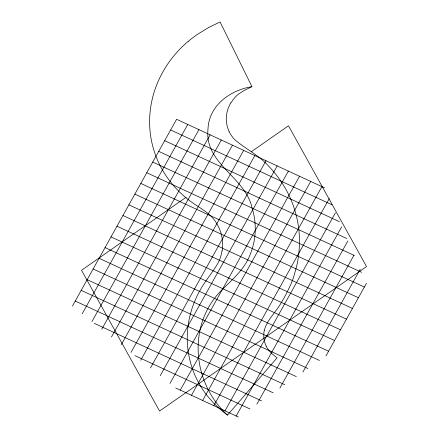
<?xml version="1.0" encoding="UTF-8"?>
<svg xmlns="http://www.w3.org/2000/svg" width="439" height="439" viewBox="0 0 439 439"><rect width="100%" height="100%" fill="white"/><g stroke="black" fill="none" stroke-linecap="round" stroke-linejoin="round"><path stroke-width="0.66" d="M222.035 250.883L221.097 255.097A57.043 52.927 -15.6 0 1 220.34 257.638L219.736 259.35A34.763 32.256 -15.6 0 1 218.562 262.05C213.288 271.851 205.639 280.148 200.266 289.91A100.092 92.865 -15.6 0 0 196.184 297.829L193.84 303.382A107.379 99.631 -15.6 0 0 201.15 387.072A109.596 101.689 -15.6 0 0 207.867 396.516L213.398 402.832L219.099 408.319A121.998 113.191 -15.6 0 0 224.444 412.792L227.501 415.107L277.058 357.884L271.17 353.022L267.62 348.692A25.061 23.251 -15.6 0 1 266.511 346.766L266.204 346.141M264.289 330.391C267.115 319.499 276.356 311.849 281.558 302.158A149.282 138.51 -15.6 0 0 285.586 295.2L290.536 285.054A115.419 107.094 -15.6 0 0 293.57 277.157L296.621 266.374A126.635 117.498 -15.6 0 0 299.442 244.062A123.644 114.722 -15.6 0 0 277.64 176.697A126.443 117.317 -15.6 0 0 269.019 166.562C259.328 155.45 245.747 149.117 234.739 139.646A32.53 30.181 -15.6 0 1 232.632 137.248L230.991 134.965A32.738 30.379 -15.6 0 1 228.988 131.332M72.473 306.016L176.593 119.282L324.619 187.897M82.225 313.759L187.771 124.462M91.976 321.502L198.949 129.642M101.722 329.239L210.127 134.822M111.473 336.982L221.3 140.003M121.224 344.725L232.478 145.183M130.97 352.462L243.656 150.363M140.721 360.205L254.834 155.549M150.467 367.948L266.007 160.729M160.219 375.685L277.185 165.909M169.97 383.428L288.363 171.089M180.303 390.123L299.541 176.269M191.481 395.303L310.713 181.45M202.653 400.483L321.891 186.635M213.831 405.663L329.294 198.582M225.009 410.844L335.478 212.717M236.187 416.029L341.668 226.848M256.875 404.149L347.853 240.978M279.906 388.065L354.037 255.114M302.937 371.987L360.221 269.244M325.968 355.908L366.411 283.374M230.881 102.863L233.202 99.543A42.638 39.565 -15.6 0 1 234.87 97.551L236.127 96.218A26.784 24.853 -15.6 0 1 238.421 94.182L243.908 90.593L251.948 86.648L220.098 21.95L208.607 27.536L197.429 34.368A117.378 108.91 -15.6 0 0 190.537 39.499L188.276 41.354M186.136 197.243L81.528 270.276L159.566 411.058L366.527 266.566L288.489 125.784L251.371 151.696M251.948 86.648C230.288 90.094 208.876 105.442 207.993 129.061C204.19 163.912 245.22 176.687 252.046 207.845C256.766 222.666 256.316 239.112 250.526 253.577C245.203 268.542 232.955 279.056 221.969 289.833C186.871 324.646 192.052 382.517 227.501 415.107M170.634 129.971L332.005 204.777M164.674 140.667L339.396 221.657M158.709 151.356L346.783 238.542M152.75 162.051L354.174 255.421M146.785 172.741L361.56 272.301M140.826 183.436L364.359 287.057M134.861 194.126L358.394 297.746M128.901 204.821L352.435 308.441M122.936 215.511L346.47 319.131M116.977 226.206L340.51 329.826M111.012 236.895L334.551 340.516M105.053 247.591L328.586 351.211M99.093 258.28L319.471 360.441M93.128 268.975L307.893 368.53M87.169 279.665L296.309 376.618M81.204 290.36L284.724 384.701M75.245 301.055L273.14 392.79M94.286 323.334L261.556 400.878M135.009 355.667L249.978 408.961M175.732 388.005L238.393 417.05M173.229 185.351L178.783 191.3L184.55 196.568A125.51 116.456 -15.6 0 0 193.846 203.685C200.925 208.509 208.701 212.734 214.045 219.626A40.607 37.677 -15.6 0 1 215.818 222.063L216.822 223.654M229.048 131.305A33.83 31.389 -15.6 0 1 230.848 102.847M266.166 346.157A28.963 26.872 -15.6 0 1 264.24 330.38M216.767 223.687A46.057 42.731 -15.6 0 1 222.123 250.888M173.306 185.291A111.967 103.889 -15.6 0 1 188.238 41.315"/></g></svg>
